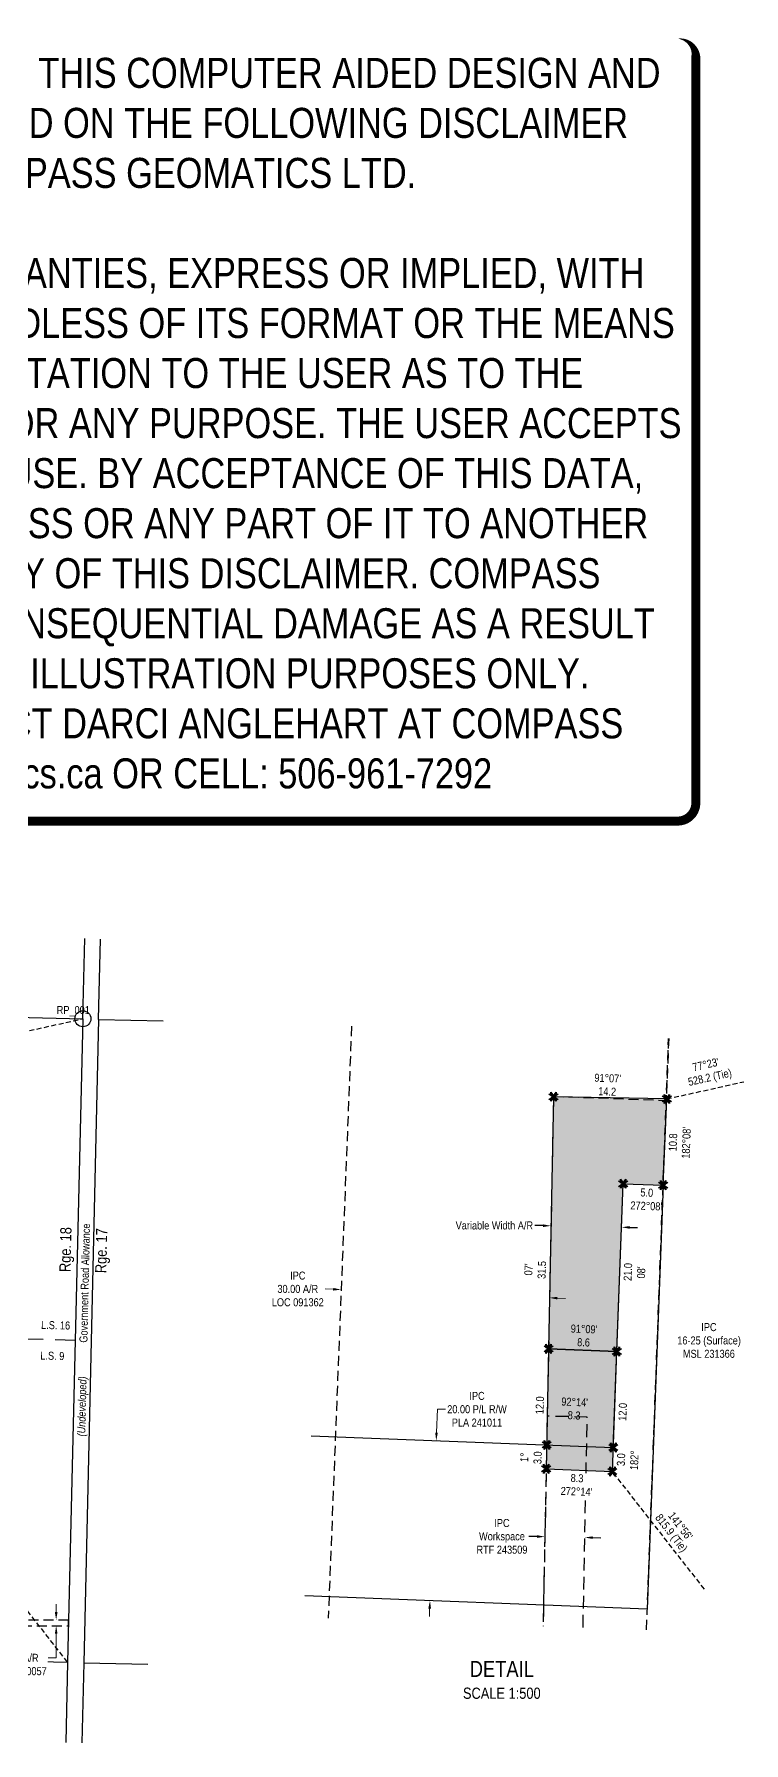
# Model space of a CAD drawing. Extents: x 394645 to 397219, y 6164206 to 6166343.
# Drawn here: x 396332 to 397219, y 6164209 to 6166343 of the extents above; entities that cross this region are included whole.
import ezdxf
from ezdxf.enums import TextEntityAlignment as Align

# ---------------------------------------------------------------- set-up
doc = ezdxf.new("R2010")
doc.units = 0
doc.header["$LTSCALE"] = 5
doc.header["$PDSIZE"] = 0.5
for name, pattern in [('foc-ACCESSROAD', [3.75, 2.5, -1.25]), ('foc-LSD', [8, 5, -3]), ('foc-QUARTERLINE', [33, 25, -3, 2, -3]), ('foc-TIELINE', [1.875, 1.25, -0.625]), ('HIDDEN2', [4.7625, 3.175, -1.5875])]:
    doc.linetypes.add(name, pattern=pattern)
doc.layers.get('Defpoints').update_dxf_attribs({"color": 9})
for name, color, linetype in [('35', 37, 'Continuous'), ('C-AR', 13, 'foc-ACCESSROAD'), ('C-RW', 13, 'Continuous'), ('C-WS', 13, 'foc-ACCESSROAD'), ('D-TXT', 6, 'Continuous'), ('DETAIL-T', 7, 'Continuous'), ('L-BD', 7, 'Continuous'), ('L-MON', 1, 'Continuous'), ('L-ROAD-T', 7, 'Continuous'), ('L-SEC', 7, 'Continuous'), ('L-SECQ', 8, 'foc-QUARTERLINE'), ('L-SECTION-LSD', 7, 'foc-LSD'), ('L-TIE', 7, 'foc-TIELINE'), ('L-TIE-T', 7, 'Continuous'), ('P-PROPOSED', 10, 'Continuous'), ('P-PROPOSED-H', 21, 'Continuous'), ('P-TXT', 4, 'Continuous'), ('T-EXISTING TFA', 220, 'HIDDEN2'), ('T-EXISTING TFA-T', 220, 'Continuous')]:
    doc.layers.add(name, color=color, linetype=linetype)
for name, color, linetype, lineweight in [('C-AR-T', 13, 'Continuous', 9), ('C-RW-T', 13, 'Continuous', 9), ('C-WS-T', 13, 'Continuous', 9), ('T-TEXT', 48, 'Continuous', 18)]:
    doc.layers.add(name, color=color, linetype=linetype, lineweight=lineweight)
doc.layers.add('DISCLAIMER', color=7, linetype='Continuous', plot=False)
doc.styles.add('100L', font='ARIALN.TTF', dxfattribs={"height": 11})
doc.styles.add('80', font='ARIALN.TTF', dxfattribs={"height": 10})
doc.styles.add('80CG', font='ARIALN.TTF', dxfattribs={"height": 10})
doc.styles.add('80L', font='ARIALN.TTF', dxfattribs={"height": 10})
doc.styles.add('80LS', font='ARIALNI.TTF', dxfattribs={"height": 10})
doc.dimstyles.new('Compass 5 000', dxfattribs={"dimscale": 5, "dimtxt": 9, "dimasz": 2, "dimexe": 0.2, "dimexo": 0.0625, "dimgap": 0.5, "dimtad": 0, "dimtih": 1, "dimtoh": 1, "dimzin": 0, "dimdsep": 46, "dimtxsty": '80CG', "dimcen": 0.1, "dimse1": 1, "dimse2": 1, "dimclrd": 256, "dimclrt": 256, "dimaunit": 1, "dimadec": 4, "dimazin": 0, "dimtfac": 0.06, "dimtofl": 0, "dimtmove": 0, "dimatfit": 1, "dimfxl": 0.2, "dimtolj": 1, "dimtzin": 0, "dimlwd": -1, "dimarcsym": 0})

# ---------------------------------------------------------------- blocks, each defined once
blk = doc.blocks.new('*D380')
at = {"layer": 'C-AR-T', "transparency": 16777216}
for p, q in [((396359.5, 6164371.9), (396359.5, 6164381.9)), ((396359.5, 6164344.9), (396359.5, 6164314.7)), ((396359.5, 6164314.7), (396349.5, 6164314.7))]:
    blk.add_line(p, q, dxfattribs=at)
for points in [[(396357.9, 6164371.9), (396361.2, 6164371.9), (396359.5, 6164361.9)], [(396357.9, 6164344.9), (396361.2, 6164344.9), (396359.5, 6164354.9)]]:
    blk.add_solid(points, dxfattribs=at)
at = {"layer": 'Defpoints', "color": 0, "transparency": 16777216}
for p in [(396309.2, 6164361.9), (396309.2, 6164354.9), (396359.5, 6164361.9)]:
    blk.add_point(p, dxfattribs=at)
at = {"layer": 'C-AR-T', "transparency": 16777216, "insert": (396315.2, 6164314.7), "char_height": 10, "attachment_point": 5, "style": '80CG', "bg_fill": 3, "box_fill_scale": 1.1, "bg_fill_color": 256, "bg_fill_true_color": 13158600, "bg_fill_transparency": 0}
blk.add_mtext('\\A1;IPC\\P7.00 A/R\\PLOC 240057', dxfattribs=at)
blk = doc.blocks.new('TEMP')
h = blk.add_hatch(color=255)
h.dxf.hatch_style = 1
h.paths.add_polyline_path([(0, 0.25), (-0.67, 1.15), (-0.67, 0.67), (-1.15, 0.67), (-0.25, 0), (-1.15, -0.67), (-0.67, -0.67), (-0.67, -1.15), (0, -0.25), (0.67, -1.15), (0.67, -0.67), (1.15, -0.67), (0.25, 0), (1.15, 0.67), (0.67, 0.67), (0.67, 1.15)])
h.paths.add_polyline_path([(0.57, 0.85), (0.57, 0.57), (0.85, 0.57), (0.08, 0), (0.85, -0.57), (0.57, -0.57), (0.57, -0.85), (0, -0.08), (-0.57, -0.85), (-0.57, -0.57), (-0.85, -0.57), (-0.08, 0), (-0.85, 0.57), (-0.57, 0.57), (-0.57, 0.85), (0, 0.08)], flags=16)
h = blk.add_hatch(color=1)
h.dxf.hatch_style = 1
h.paths.add_polyline_path([(0, 0.08), (-0.57, 0.85), (-0.57, 0.57), (-0.85, 0.57), (-0.08, 0), (-0.85, -0.57), (-0.57, -0.57), (-0.57, -0.85), (0, -0.08), (0.57, -0.85), (0.57, -0.57), (0.85, -0.57), (0.08, 0), (0.85, 0.57), (0.57, 0.57), (0.57, 0.85)])
at = {"color": 1}
for p, q in [((-0.08, 0), (0.08, 0)), ((0, 0.08), (0, -0.08))]:
    blk.add_line(p, q, dxfattribs=at)
at = {"color": 255, "flags": 128}
blk.add_lwpolyline([(-0.25, 0), (-1.15, 0.67), (-0.67, 0.67), (-0.67, 1.15), (0, 0.25), (0.67, 1.15), (0.67, 0.67), (1.15, 0.67), (0.25, 0), (1.15, -0.67), (0.67, -0.67), (0.67, -1.15), (0, -0.25), (-0.67, -1.15), (-0.67, -0.67), (-1.15, -0.67)], close=True, dxfattribs=at)
at = {"color": 1, "flags": 128}
blk.add_lwpolyline([(-0.08, 0), (-0.85, 0.57), (-0.57, 0.57), (-0.57, 0.85), (0, 0.08), (0.57, 0.85), (0.57, 0.57), (0.85, 0.57), (0.08, 0), (0.85, -0.57), (0.57, -0.57), (0.57, -0.85), (0, -0.08), (-0.57, -0.85), (-0.57, -0.57), (-0.85, -0.57)], close=True, dxfattribs=at)
blk = doc.blocks.new('*D529')
at = {"layer": 'C-RW-T', "transparency": 16777216}
for p, q in [((396835.1, 6164596.1), (396836.2, 6164625.3)), ((396836.2, 6164625.3), (396846.2, 6164625.3)), ((396826.5, 6164376.3), (396826.1, 6164366.3))]:
    blk.add_line(p, q, dxfattribs=at)
for points in [[(396833.4, 6164596.2), (396836.7, 6164596.1), (396834.7, 6164586.1)], [(396824.8, 6164376.4), (396828.2, 6164376.2), (396826.9, 6164386.3)]]:
    blk.add_solid(points, dxfattribs=at)
at = {"layer": 'Defpoints', "color": 0, "transparency": 16777216}
for p in [(396812.2, 6164587), (396834.7, 6164586.1), (396804.4, 6164387.2)]:
    blk.add_point(p, dxfattribs=at)
at = {"layer": 'C-RW-T', "transparency": 16777216, "insert": (396885.7, 6164625.3), "char_height": 10, "attachment_point": 5, "style": '80CG'}
blk.add_mtext('\\A1;IPC\\P20.00 P/L R/W\\PPLA 241011', dxfattribs=at)
blk = doc.blocks.new('*D530')
at = {"layer": 'Defpoints', "color": 0, "transparency": 16777216}
for p in [(396970.5, 6164466.1), (396970.5, 6164465.7), (397020.5, 6164464.7)]:
    blk.add_point(p, dxfattribs=at)
at = {"layer": 'T-EXISTING TFA-T', "transparency": 16777216}
for p, q in [((396960.5, 6164466.3), (396950.5, 6164466.5)), ((397030.5, 6164464.9), (397040.5, 6164464.7))]:
    blk.add_line(p, q, dxfattribs=at)
for points in [[(396960.6, 6164468), (396960.5, 6164464.6), (396970.5, 6164466.1)], [(397030.5, 6164466.6), (397030.5, 6164463.3), (397020.5, 6164465.1)]]:
    blk.add_solid(points, dxfattribs=at)
at = {"layer": 'T-EXISTING TFA-T', "transparency": 16777216, "insert": (396916.9, 6164466.5), "char_height": 10, "attachment_point": 5, "style": '80CG'}
blk.add_mtext('\\A1;IPC\\PWorkspace\\PRTF 243509', dxfattribs=at)
blk = doc.blocks.new('*D531')
at = {"layer": 'C-RW-T', "transparency": 16777216}
for p, q in [((396705.9, 6164775.2), (396695.9, 6164775.6)), ((396986.2, 6164764.2), (396996.2, 6164763.8))]:
    blk.add_line(p, q, dxfattribs=at)
for points in [[(396705.9, 6164776.9), (396705.8, 6164773.6), (396715.9, 6164774.8)], [(396986.3, 6164765.8), (396986.1, 6164762.5), (396976.2, 6164764.6)]]:
    blk.add_solid(points, dxfattribs=at)
at = {"layer": 'Defpoints', "color": 0, "transparency": 16777216}
for p in [(396715.9, 6164774.8), (396716.3, 6164785.8), (396976.6, 6164775.6)]:
    blk.add_point(p, dxfattribs=at)
at = {"layer": 'C-RW-T', "transparency": 16777216, "insert": (396661.6, 6164775.6), "char_height": 10, "attachment_point": 5, "style": '80CG'}
blk.add_mtext('\\A1;IPC\\P30.00 A/R\\PLOC 091362', dxfattribs=at)
blk = doc.blocks.new('*D533')
at = {"layer": 'Defpoints', "color": 0, "transparency": 16777216}
for p in [(396978.4, 6164862.2), (397066.7, 6164860.4), (396978.2, 6164854.5)]:
    blk.add_point(p, dxfattribs=at)
at = {"layer": 'P-TXT', "transparency": 16777216}
for p, q in [((396968.2, 6164854.7), (396958.2, 6164854.9)), ((397076.5, 6164852.5), (397086.5, 6164852.3))]:
    blk.add_line(p, q, dxfattribs=at)
for points in [[(396968.3, 6164856.3), (396968.2, 6164853), (396978.2, 6164854.5)], [(397076.6, 6164854.2), (397076.5, 6164850.9), (397066.5, 6164852.7)]]:
    blk.add_solid(points, dxfattribs=at)
at = {"layer": 'P-TXT', "transparency": 16777216, "insert": (396907.4, 6164854.9), "char_height": 10, "attachment_point": 5, "style": '80CG'}
blk.add_mtext('\\A1;Variable Width A/R', dxfattribs=at)
blk = doc.blocks.new('Disclaimer_Legal')
at = {"layer": 'DISCLAIMER', "color": 254, "flags": 128}
blk.add_lwpolyline([(-3612.9, -1104.6, 37.5, 37.5, 0), (4096.1, -1104.6, 37.5, 37.5, 0.414214), (4171.1, -1029.6, 37.5, 37.5, 0), (4171.1, 2078.7, 37.5, 0, 0.414214), (4096.1, 2153.7, 0, 0, 0), (-3612.9, 2153.7, 0, 0, 0.414214), (-3687.9, 2078.7, 0, 0, 0), (-3687.9, -1029.6, 0, 37.5, 0.414214)], format="xyseb", close=True, dxfattribs=at)
at = {"layer": 'DISCLAIMER', "color": 254, "insert": (241.6, 533.9), "char_height": 125, "width": 7717.568, "attachment_point": 5, "style": '80'}
blk.add_mtext('NOTICE TO THE CORPORATION, PERSON &/OR PERSONS REGARDING THIS COMPUTER AIDED DESIGN AND DRAFTING (CADD) FILES. ACCEPTANCE OF THE CADD DATA IS BASED ON THE FOLLOWING DISCLAIMER WHICH COVERS ALL CADD DATA RECIEVED FROM COMPASS GEOMATICS LTD.\\P{\\fArial Narrow|b1|i0|c0|p34;DISCLAIMER}\\PCOMPASS GEOMATICS LTD. MAKES NO REPRESENTATION OR WARRANTIES, EXPRESS OR IMPLIED, WITH RESPECT TO THE REUSE OF THE DATA PROVIDED HEREWITH, REGARDLESS OF ITS FORMAT OR THE MEANS OF ITS TRANSMISSION. THERE IS NO GUARANTEE OR REPRESENTATION TO THE USER AS TO THE ACCURACY, CURRENCY, SUITABILITY OR RELIABILITY OF THIS DATA FOR ANY PURPOSE. THE USER ACCEPTS THE DATA "AS IS", AND ASSUMES ALL RISKS ASSOCIATED WITH ITS USE. BY ACCEPTANCE OF THIS DATA, THE USER AGREES NOT TO TRANSMIT THIS DATA OR PROVIDE ACCESS OR ANY PART OF IT TO ANOTHER PARTY UNLESS THE USER SHALL INCLUDE WITH THE DATA A COPY OF THIS DISCLAIMER. COMPASS GEOMATICS LTD. ASSUMES NO RESPONSIBILITY FOR ACTUAL OR CONSEQUENTIAL DAMAGE AS A RESULT OF ANY USER\'S RELIANCE ON THIS DATA. THIS CADD FILE IS FOR ILLUSTRATION PURPOSES ONLY.\\PIF YOU REQUIRE MORE ACCURATE INFORMATION, PLEASE CONTACT DARCI ANGLEHART AT COMPASS GEOMATICS LTD. VIA EMAIL: darci.anglehart@compassgeomatics.ca OR CELL: 506-961-7292', dxfattribs=at)

msp = doc.modelspace()

# ---------------------------------------------------------------- hatches: boundary and pattern name
at = {"layer": 'P-PROPOSED-H'}
h = msp.add_hatch(color=256, dxfattribs=at)
h.dxf.hatch_style = 1
h.paths.add_polyline_path([(397060.602, 6164697.365), (397068.422, 6164907.13), (397118.365, 6164905.271), (397122.966, 6165013.016), (396981.374, 6165015.815), (396975.216, 6164700.786)])
h = msp.add_hatch(color=256, dxfattribs=at)
h.dxf.hatch_style = 1
h.paths.add_polyline_path([(397055.016, 6164547.524), (397060.602, 6164697.365), (396975.216, 6164700.786), (396972.257, 6164550.84), (397054.933, 6164547.527)])

# ---------------------------------------------------------------- linework, layer by layer
at = {"layer": '35', "color": 3}
msp.add_circle((396392.911, 6165113.243, 626.499), 10, dxfattribs=at)
at = {"layer": 'C-AR', "flags": 128}
msp.add_lwpolyline([(397125.337, 6165088.458), (397122.285, 6165010.836), (397122.285, 6165010.836), (396981.374, 6165015.815), (396970.83, 6164481.553), (396968.321, 6164354.443)], dxfattribs=at)
at = {"layer": 'C-AR'}
msp.add_lwpolyline([(396279.001, 6164354.871), (396374.921, 6164354.868), (396375.088, 6164361.865), (396278.998, 6164361.868), (396279.001, 6164354.871)], close=True, dxfattribs=at)
at = {"layer": 'C-RW'}
msp.add_lwpolyline([(396678.344, 6164592.228), (397056.134, 6164577.492), (397068.421, 6164907.13), (397118.369, 6164905.268), (397098.628, 6164375.682), (396670.549, 6164392.38)], dxfattribs=at)
at = {"layer": 'C-WS', "flags": 128}
msp.add_lwpolyline([(396728.852, 6165104.089), (396699.692, 6164364.456)], dxfattribs=at)
at = {"layer": 'C-WS'}
msp.add_lwpolyline([(397097.657, 6164349.622), (397125.197, 6165088.464)], dxfattribs=at)
at = {"layer": 'L-SEC'}
for p, q in [((396392.964, 6165113.317, 626.499), (396395.326, 6165213.388, 626.499)), ((396412.432, 6165112.392), (396414.801, 6165212.759)), ((396392.984, 6165113.29), (396373.723, 6164309.411)), ((396412.433, 6165112.405), (396393.975, 6164308.656)), ((396412.426, 6165112.417), (396493.259, 6165110.612)), ((396373.723, 6164309.411), (396371.537, 6164209.048)), ((396393.975, 6164308.648), (396391.641, 6164208.578))]:
    msp.add_line(p, q, dxfattribs=at)
at = {"layer": 'L-SEC', "flags": 128}
msp.add_lwpolyline([(394783.392, 6165152.935), (396392.984, 6165113.29)], dxfattribs=at)
at = {"layer": 'L-SECQ'}
for p, q in [((395604.387, 6164328.503), (396373.723, 6164309.411)), ((396393.975, 6164308.648), (396474.002, 6164306.869))]:
    msp.add_line(p, q, dxfattribs=at)
at = {"layer": 'L-SECTION-LSD'}
msp.add_line((396383.354, 6164711.35), (395578.99, 6164730.885), dxfattribs=at)
at = {"layer": 'L-TIE'}
for p, q in [((395877.734, 6164998.142), (396392.984, 6165113.29)), ((397122.966, 6165013.016), (397219.344, 6165034.554)), ((397169.986, 6164400.678), (397055.016, 6164547.524))]:
    msp.add_line(p, q, dxfattribs=at)
at = {"layer": 'P-PROPOSED', "flags": 128}
for points in [[(397060.602, 6164697.365), (397068.422, 6164907.13), (397118.365, 6164905.271), (397122.966, 6165013.016), (396981.374, 6165015.815), (396975.216, 6164700.786)], [(397055.016, 6164547.524), (397060.602, 6164697.365), (396975.216, 6164700.786), (396972.257, 6164550.84), (397054.933, 6164547.527)]]:
    msp.add_lwpolyline(points, close=True, dxfattribs=at)
at = {"layer": 'T-EXISTING TFA'}
msp.add_lwpolyline([(397018.275, 6164352.581), (397023.467, 6164615.623), (396973.495, 6164616.609), (396968.321, 6164354.443)], dxfattribs=at)

# ---------------------------------------------------------------- block references
at = {"layer": 'Defpoints', "color": 2, "xscale": 0.3, "yscale": 0.3, "zscale": 0.3}
msp.add_blockref('Disclaimer_Legal', (395907.935, 6165691.572), dxfattribs=at)
at = {"layer": 'L-MON', "xscale": 5, "yscale": 5, "zscale": 5}
for p in [(396981.374, 6165015.815), (397122.966, 6165013.016), (397068.422, 6164907.13), (397118.365, 6164905.271), (396975.216, 6164700.786), (397060.602, 6164697.365), (396972.847, 6164580.741), (397056.134, 6164577.492), (397054.933, 6164547.527)]:
    msp.add_blockref('TEMP', p, dxfattribs=at)

# ---------------------------------------------------------------- texts
at = {"layer": '35', "color": 3, "style": '80'}
msp.add_attdef('RP_001', (396360.225, 6165119.071, 626.499), 'RP', height=10, dxfattribs=at)
at = {"layer": 'C-WS-T', "insert": (397135.437, 6164732.974), "char_height": 9.9964, "attachment_point": 1, "style": '80L'}
msp.add_mtext_dynamic_manual_height_columns('\\pi30.721;IPC\\P\\pi0.66341;16-25 (Surface)\\P\\pi7.7107;MSL 231366', width=78.96596, gutter_width=50, heights=[0], dxfattribs=at)
at = {"layer": 'D-TXT', "color": 3, "char_height": 13.995, "attachment_point": 1, "rotation": 88.684457, "style": '80L'}
for s, width, insert in [('Rge. 18', 73.75526, (396363.443, 6164796.924)), ('Rge. 17', 63.86109, (396408.199, 6164795.545))]:
    msp.add_mtext_dynamic_manual_height_columns(s, width=width, gutter_width=47.5, heights=[0], dxfattribs=dict(at, insert=insert))
at = {"layer": 'DETAIL-T', "color": 3, "insert": (396916.702, 6164287.111), "char_height": 19.9928, "width": 116.93277, "attachment_point": 5, "style": '80CG'}
msp.add_mtext('DETAIL\\P{\\H0.7x;SCALE 1:500}', dxfattribs=at)
at = {"layer": 'L-BD', "color": 2, "char_height": 9.9964, "attachment_point": 2, "style": '80L'}
for s, insert, width, rotation in [("91°07' 14.2", (397049.288, 6165044.001), 33.61252, 357.865541), ("10.8 182°08'", (397125.664, 6164959.002), 25.58869, 87.865541), ("5.0\\P272°08' ", (397098.19, 6164901.019), 39.97689, 357.865541), ("07'\\P31.5", (396945.061, 6164800.194), 25.35161, 87.865229), ("\\pt19.993;21.0 08'", (397069.322, 6164797.058), 25.58885, 87.865229), ("91°09' 8.6", (397019.739, 6164730.604), 39.97694, 357.865229), ('\\P12.0 ', (396942.527, 6164631.119), 25.35161, 87.865229), ('12.0 ', (397062.805, 6164622.244), 25.58885, 87.865229), ('1°\\P3.0 ', (396939.853, 6164565.559), 25.35161, 87.865229), ('3.0 182°', (397060.743, 6164562.57), 25.58885, 87.865229)]:
    msp.add_mtext(s, dxfattribs=dict(at, insert=insert, width=width, rotation=rotation))
at = {"layer": 'L-BD', "color": 2, "insert": (397006.898, 6164612.606), "char_height": 9.9964, "width": 40.01852, "attachment_point": 8, "rotation": 357.667321, "style": '80L', "bg_fill": 1, "box_fill_scale": 1.15, "bg_fill_color": 21, "bg_fill_transparency": 0}
msp.add_mtext("92°14'\\P8.3 ", dxfattribs=at)
at = {"layer": 'L-ROAD-T', "style": '80L'}
msp.add_text('Government Road Allowance', height=9.99642, rotation=88.684457, dxfattribs=at).set_placement((396395.213, 6164782.98), align=Align.MIDDLE_CENTER)
at = {"layer": 'L-TIE-T', "style": '80L'}
for s, p in [('815.9 (Tie)', (397128.911, 6164470.783)), ("141°56'", (397140.164, 6164479.517))]:
    msp.add_text(s, height=9.9964, rotation=307.819172, dxfattribs=at).set_placement(p, align=Align.MIDDLE_CENTER)
at = {"layer": 'L-TIE-T', "color": 2, "insert": (397170.512, 6165060.915), "char_height": 9.9964, "width": 57.96452, "attachment_point": 2, "rotation": 12.615637, "style": '80L'}
msp.add_mtext("77°23'\\P 528.2 (Tie)", dxfattribs=at)
at = {"layer": 'T-TEXT', "style": '80LS'}
msp.add_text('(Undeveloped)', height=9.99642, rotation=88.684457, dxfattribs=at).set_placement((396391.674, 6164628.889), align=Align.MIDDLE_CENTER)

# ---------------------------------------------------------------- dimensions: what is measured, and where the dimension line sits
at = {"layer": 'C-RW-T', "color": 2}
for base, p1, p2, angle, text, picture, middle in [((396715.871, 6164774.835), (396976.633, 6164775.577), (396716.305, 6164785.841), 177.742308, 'IPC\\P30.00 A/R\\PLOC 091362', '*D531', (396661.617, 6164775.623)), ((396834.677, 6164586.13), (396804.442, 6164387.157), (396812.237, 6164587.005), 87.766275, 'IPC\\P20.00 P/L R/W\\PPLA 241011', '*D529', (396885.746, 6164625.32))]:
    dim = msp.add_linear_dim(base=base, p1=p1, p2=p2, angle=angle, text=text, dimstyle='Compass 5 000', dxfattribs=at)
    dim.commit()
    dim.dimension.update_dxf_attribs({"geometry": picture, "text_midpoint": middle, "dimtype": 161})
at = {"layer": 'P-TXT', "color": 2}
dim = msp.add_linear_dim(base=(396978.22, 6164854.46), p1=(397066.681, 6164860.427), p2=(396978.371, 6164862.153), angle=178.880153, text='Variable Width A/R', dimstyle='Compass 5 000', dxfattribs=at)
dim.commit()
dim.dimension.update_dxf_attribs({"geometry": '*D533', "text_midpoint": (396907.443, 6164854.851), "dimtype": 161})
at = {"layer": 'T-EXISTING TFA-T'}
dim = msp.add_aligned_dim(p1=(397020.488, 6164464.706), p2=(396970.517, 6164465.692), distance=-0.412, text='IPC\\PWorkspace\\PRTF 243509', dimstyle='Compass 5 000', dxfattribs=at)
dim.commit()
dim.dimension.update_dxf_attribs({"geometry": '*D530', "text_midpoint": (396916.89, 6164466.499)})

# ---------------------------------------------------------------- next in the draw order: texts
at = {"layer": 'L-BD', "color": 2, "insert": (397010.947, 6164544.285), "char_height": 9.9964, "width": 39.97694, "attachment_point": 2, "rotation": 357.865229, "style": '80L', "bg_fill": 3, "box_fill_scale": 1.15, "bg_fill_color": 256, "bg_fill_true_color": 256, "bg_fill_transparency": 0}
msp.add_mtext("8.3\\P272°14' ", dxfattribs=at)
at = {"layer": 'L-SECTION-LSD', "char_height": 9.9964, "attachment_point": 1, "rotation": 358.646291, "style": '100L', "bg_fill": 3, "box_fill_scale": 1.15, "bg_fill_color": 256, "bg_fill_transparency": 0}
for s, width, insert in [('L.S. 16', 36.94144, (396340.811, 6164735.725)), ('L.S. 9', 30.52728, (396339.907, 6164697.465))]:
    msp.add_mtext_dynamic_manual_height_columns(s, width=width, gutter_width=55, heights=[0], dxfattribs=dict(at, insert=insert))

# ---------------------------------------------------------------- next in the draw order: linework, layer by layer
at = {"layer": 'L-TIE'}
msp.add_line((396373.723, 6164309.411), (395870.939, 6164951.593), dxfattribs=at)

# ---------------------------------------------------------------- next in the draw order: block references
at = {"layer": 'L-MON', "xscale": 5, "yscale": 5, "zscale": 5}
msp.add_blockref('TEMP', (396972.257, 6164550.84), dxfattribs=at)

# ---------------------------------------------------------------- next in the draw order: dimensions: what is measured, and where the dimension line sits
at = {"layer": 'C-AR-T'}
dim = msp.add_linear_dim(base=(396359.523, 6164361.866), p1=(396309.232, 6164354.87), p2=(396309.232, 6164361.867), angle=89.998317, text='IPC\\P7.00 A/R\\PLOC 240057', dimstyle='Compass 5 000', override={"dimtfill": 1}, dxfattribs=at)
dim.commit()
dim.dimension.update_dxf_attribs({"geometry": '*D380', "text_midpoint": (396315.221, 6164314.718), "dimtype": 161})

doc.saveas('drawing.dxf')
